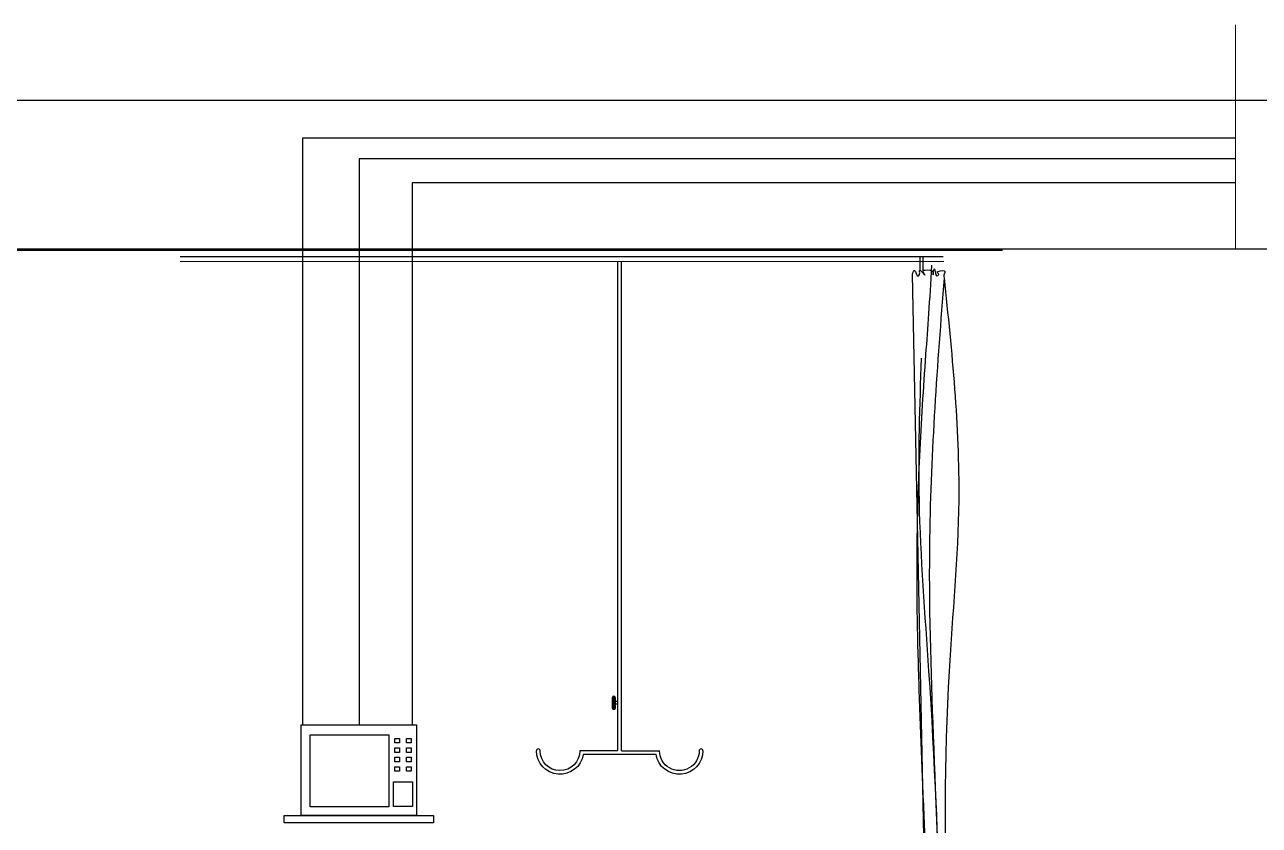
# Model space of a CAD drawing. Header units: inches. Extents: x -17070 to 527, y 504 to 2398.
# Drawn here: x -10374.815 to -10369.833, y 541.714 to 544.947 of the extents above; entities that cross this region are included whole.
import ezdxf

# ---------------------------------------------------------------- set-up
doc = ezdxf.new("R2010")
doc.units = ezdxf.units.IN
for name, color, linetype, lineweight in [('cur', 19, 'Continuous', 0), ('furniture', 42, 'Continuous', 9), ('Layer1', 2, 'Continuous', 30), ('wall', 7, 'Continuous', 30)]:
    doc.layers.add(name, color=color, linetype=linetype, lineweight=lineweight)

msp = doc.modelspace()

# ---------------------------------------------------------------- linework, layer by layer
at = {"color": 54}
for p, q in [((-10370.86967, 544.0349), (-10376.32448, 544.0349)), ((-10371.1086, 544.00918), (-10374.1875, 544.00918))]:
    msp.add_line(p, q, dxfattribs=at)
at = {"color": 250}
for points in [[(-10373.69937, 542.11914), (-10373.23408, 542.11914), (-10373.23408, 541.75321), (-10373.69937, 541.75321)], [(-10373.69937, 542.11914), (-10373.23408, 542.11914), (-10373.23408, 541.75321), (-10373.69937, 541.75321)], [(-10373.69937, 542.11914), (-10373.23408, 542.11914), (-10373.23408, 541.75321), (-10373.69937, 541.75321)], [(-10373.69937, 542.11914), (-10373.23408, 542.11914), (-10373.23408, 541.75321), (-10373.69937, 541.75321)], [(-10373.69937, 542.11914), (-10373.23408, 542.11914), (-10373.23408, 541.75321), (-10373.69937, 541.75321)], [(-10373.76805, 541.75321), (-10373.16632, 541.75321), (-10373.16632, 541.72421), (-10373.76805, 541.72421)], [(-10373.76805, 541.75321), (-10373.16632, 541.75321), (-10373.16632, 541.72421), (-10373.76805, 541.72421)], [(-10373.76805, 541.75321), (-10373.16632, 541.75321), (-10373.16632, 541.72421), (-10373.76805, 541.72421)], [(-10373.76805, 541.75321), (-10373.16632, 541.75321), (-10373.16632, 541.72421), (-10373.76805, 541.72421)], [(-10373.76805, 541.75321), (-10373.16632, 541.75321), (-10373.16632, 541.72421), (-10373.76805, 541.72421)]]:
    msp.add_lwpolyline(points, close=True, dxfattribs=at)
at = {"layer": 'cur', "lineweight": -2, "ltscale": 0.5}
for p, q in [((-10371.20213, 543.95481), (-10371.20213, 544.00918)), ((-10371.18969, 543.951), (-10371.18969, 544.00918)), ((-10374.18749, 543.99015), (-10371.10581, 543.99225)), ((-10371.15654, 540.19028), (-10371.23302, 543.9382))]:
    msp.add_line(p, q, dxfattribs=at)
for points in [[(-10371.23302, 543.9382), (-10371.22424, 543.95435), (-10371.21041, 543.93091), (-10371.20413, 543.94096), (-10371.20371, 543.95435), (-10371.18513, 543.93831), (-10371.18184, 543.9346), (-10371.18946, 543.95291), (-10371.18122, 543.956), (-10371.14991, 543.94551), (-10371.14991, 543.93646), (-10371.14518, 543.96073), (-10371.13982, 543.94304), (-10371.13529, 543.93316), (-10371.12684, 543.93769), (-10371.13241, 543.94839), (-10371.12952, 543.95024), (-10371.10151, 543.94901), (-10371.10625, 543.93522), (-10371.10539, 543.92473)], [(-10371.10539, 543.92473), (-10371.04642, 543.02578), (-10371.08526, 542.33702), (-10371.03054, 540.19028)], [(-10371.19805, 543.60015), (-10371.20648, 543.02578), (-10371.16759, 542.33702), (-10371.103, 540.19028)]]:
    msp.add_spline(points, degree=3, dxfattribs=at)
for points, knots in [([(-10371.15566, 543.97618), (-10371.16396, 543.82969), (-10371.17221, 543.72265), (-10371.18466, 543.54732), (-10371.18925, 543.47909), (-10371.20177, 543.27424), (-10371.20848, 543.13749), (-10371.21356, 542.95649), (-10371.2145, 542.91244), (-10371.21571, 542.8243), (-10371.21598, 542.78024), (-10371.21593, 542.6481), (-10371.21477, 542.56006), (-10371.21067, 542.374), (-10371.20756, 542.27601), (-10371.20067, 542.08574), (-10371.19695, 541.99344), (-10371.18949, 541.80901), (-10371.18575, 541.71687), (-10371.18001, 541.56174), (-10371.17783, 541.4987), (-10371.17436, 541.38458), (-10371.17298, 541.33347), (-10371.17093, 541.24237), (-10371.17018, 541.20237), (-10371.16899, 541.12234), (-10371.16854, 541.08231), (-10371.16758, 540.96433), (-10371.16742, 540.88635), (-10371.1322, 540.19028)], [12.8804979, 12.8804979, 12.8804979, 12.8804979, 138.8406446, 138.8406446, 219.0091044, 219.0091044, 379.3460239, 379.3460239, 430.8856938, 430.8856938, 482.4253637, 482.4253637, 585.5047036, 585.5047036, 700.4158988, 700.4158988, 808.8802573, 808.8802573, 917.3446158, 917.3446158, 991.6304513, 991.6304513, 1051.9053885, 1051.9053885, 1099.1112693, 1099.1112693, 1146.3171501, 1146.3171501, 1238.2023094, 1238.2023094, 1238.2023094, 1238.2023094]), ([(-10371.10539, 543.92473), (-10371.13256, 543.57494), (-10371.17896, 542.9596), (-10371.1502, 542.05673), (-10371.11911, 541.36836), (-10371.11556, 540.94543), (-10371.11538, 540.78261)], [19.0571695, 19.0571695, 19.0571695, 19.0571695, 509.8108073, 882.3391286, 1282.6319268, 1474.5973446, 1474.5973446, 1474.5973446, 1474.5973446])]:
    msp.add_open_spline(points, degree=3, knots=knots, dxfattribs=at)
at = {"layer": 'furniture', "linetype": 'ByBlock'}
msp.add_line((-10369.92903, 544.9466), (-10369.92903, 544.04194), dxfattribs=at)
at = {"layer": 'Layer1', "color": 137}
for p, q in [((-10372.42198, 542.01493), (-10372.42206, 543.99135)), ((-10372.42198, 542.01493), (-10372.42206, 543.99135)), ((-10372.42198, 542.01493), (-10372.42206, 543.99135)), ((-10372.42198, 542.01493), (-10372.42206, 543.99135)), ((-10372.42198, 542.01493), (-10372.42206, 543.99135)), ((-10372.40698, 542.01493), (-10372.40706, 543.99135)), ((-10372.40698, 542.01493), (-10372.40706, 543.99135)), ((-10372.40698, 542.01493), (-10372.40706, 543.99135)), ((-10372.40698, 542.01493), (-10372.40706, 543.99135)), ((-10372.40698, 542.01493), (-10372.40706, 543.99135)), ((-10372.44341, 542.18742), (-10372.44341, 542.23027)), ((-10372.44341, 542.18742), (-10372.44341, 542.23027)), ((-10372.44341, 542.18742), (-10372.44341, 542.23027)), ((-10372.44341, 542.18742), (-10372.44341, 542.23027)), ((-10372.44341, 542.18742), (-10372.44341, 542.23027)), ((-10372.44341, 542.18742), (-10372.44341, 542.23027)), ((-10372.44341, 542.18742), (-10372.44341, 542.23027)), ((-10372.44341, 542.18742), (-10372.44341, 542.23027)), ((-10372.44341, 542.18742), (-10372.44341, 542.23027)), ((-10372.44341, 542.18742), (-10372.44341, 542.23027)), ((-10372.44127, 542.18742), (-10372.44127, 542.23027)), ((-10372.43484, 542.23027), (-10372.44127, 542.23027)), ((-10372.44127, 542.18742), (-10372.44127, 542.23027)), ((-10372.43484, 542.23027), (-10372.44127, 542.23027)), ((-10372.44127, 542.18742), (-10372.44127, 542.23027)), ((-10372.43484, 542.23027), (-10372.44127, 542.23027)), ((-10372.44127, 542.18742), (-10372.44127, 542.23027)), ((-10372.43484, 542.23027), (-10372.44127, 542.23027)), ((-10372.44127, 542.18742), (-10372.44127, 542.23027)), ((-10372.43484, 542.23027), (-10372.44127, 542.23027)), ((-10372.43484, 542.22813), (-10372.44127, 542.22813)), ((-10372.43484, 542.22813), (-10372.44127, 542.22813)), ((-10372.43484, 542.22813), (-10372.44127, 542.22813)), ((-10372.43484, 542.22813), (-10372.44127, 542.22813)), ((-10372.43484, 542.22813), (-10372.44127, 542.22813)), ((-10372.43484, 542.22599), (-10372.44127, 542.22599)), ((-10372.43484, 542.22599), (-10372.44127, 542.22599)), ((-10372.43484, 542.22599), (-10372.44127, 542.22599)), ((-10372.43484, 542.22599), (-10372.44127, 542.22599)), ((-10372.43484, 542.22599), (-10372.44127, 542.22599)), ((-10372.43484, 542.22385), (-10372.44127, 542.22385)), ((-10372.43484, 542.22385), (-10372.44127, 542.22385)), ((-10372.43484, 542.22385), (-10372.44127, 542.22385)), ((-10372.43484, 542.22385), (-10372.44127, 542.22385)), ((-10372.43484, 542.22385), (-10372.44127, 542.22385)), ((-10372.43484, 542.2217), (-10372.44127, 542.2217)), ((-10372.43484, 542.2217), (-10372.44127, 542.2217)), ((-10372.43484, 542.2217), (-10372.44127, 542.2217)), ((-10372.43484, 542.2217), (-10372.44127, 542.2217)), ((-10372.43484, 542.2217), (-10372.44127, 542.2217)), ((-10372.43484, 542.21956), (-10372.44127, 542.21956)), ((-10372.43484, 542.21956), (-10372.44127, 542.21956)), ((-10372.43484, 542.21956), (-10372.44127, 542.21956)), ((-10372.43484, 542.21956), (-10372.44127, 542.21956)), ((-10372.43484, 542.21956), (-10372.44127, 542.21956)), ((-10372.43484, 542.21742), (-10372.44127, 542.21742)), ((-10372.43484, 542.21742), (-10372.44127, 542.21742)), ((-10372.43484, 542.21742), (-10372.44127, 542.21742)), ((-10372.43484, 542.21742), (-10372.44127, 542.21742)), ((-10372.43484, 542.21742), (-10372.44127, 542.21742)), ((-10372.43484, 542.21528), (-10372.44127, 542.21528)), ((-10372.43484, 542.21528), (-10372.44127, 542.21528)), ((-10372.43484, 542.21528), (-10372.44127, 542.21528)), ((-10372.43484, 542.21528), (-10372.44127, 542.21528)), ((-10372.43484, 542.21528), (-10372.44127, 542.21528)), ((-10372.43484, 542.21313), (-10372.44127, 542.21313)), ((-10372.43484, 542.21313), (-10372.44127, 542.21313)), ((-10372.43484, 542.21313), (-10372.44127, 542.21313)), ((-10372.43484, 542.21313), (-10372.44127, 542.21313)), ((-10372.43484, 542.21313), (-10372.44127, 542.21313)), ((-10372.43484, 542.21099), (-10372.44127, 542.21099)), ((-10372.43484, 542.21099), (-10372.44127, 542.21099)), ((-10372.43484, 542.21099), (-10372.44127, 542.21099)), ((-10372.43484, 542.21099), (-10372.44127, 542.21099)), ((-10372.43484, 542.21099), (-10372.44127, 542.21099)), ((-10372.43566, 542.23242), (-10372.44045, 542.23242)), ((-10372.43566, 542.23242), (-10372.44045, 542.23242)), ((-10372.43566, 542.23242), (-10372.44045, 542.23242)), ((-10372.43566, 542.23242), (-10372.44045, 542.23242)), ((-10372.43566, 542.23242), (-10372.44045, 542.23242)), ((-10372.43484, 542.18742), (-10372.43484, 542.23027)), ((-10372.43484, 542.18742), (-10372.43484, 542.23027)), ((-10372.43484, 542.18742), (-10372.43484, 542.23027)), ((-10372.43484, 542.18742), (-10372.43484, 542.23027)), ((-10372.43484, 542.18742), (-10372.43484, 542.23027)), ((-10372.4327, 542.20885), (-10372.4327, 542.23027)), ((-10372.4327, 542.23027), (-10372.4327, 542.18742)), ((-10372.4327, 542.18742), (-10372.4327, 542.23027)), ((-10372.4327, 542.20885), (-10372.4327, 542.23027)), ((-10372.4327, 542.23027), (-10372.4327, 542.18742)), ((-10372.4327, 542.18742), (-10372.4327, 542.23027)), ((-10372.4327, 542.20885), (-10372.4327, 542.23027)), ((-10372.4327, 542.23027), (-10372.4327, 542.18742)), ((-10372.4327, 542.18742), (-10372.4327, 542.23027)), ((-10372.4327, 542.20885), (-10372.4327, 542.23027)), ((-10372.4327, 542.23027), (-10372.4327, 542.18742)), ((-10372.4327, 542.18742), (-10372.4327, 542.23027)), ((-10372.4327, 542.20885), (-10372.4327, 542.23027)), ((-10372.4327, 542.23027), (-10372.4327, 542.18742)), ((-10372.4327, 542.18742), (-10372.4327, 542.23027)), ((-10372.42199, 542.2142), (-10372.4327, 542.2142)), ((-10372.4327, 542.20349), (-10372.4327, 542.2142)), ((-10372.42199, 542.2142), (-10372.4327, 542.2142)), ((-10372.4327, 542.20349), (-10372.4327, 542.2142)), ((-10372.42199, 542.2142), (-10372.4327, 542.2142)), ((-10372.4327, 542.20349), (-10372.4327, 542.2142)), ((-10372.42199, 542.2142), (-10372.4327, 542.2142)), ((-10372.4327, 542.20349), (-10372.4327, 542.2142)), ((-10372.42199, 542.2142), (-10372.4327, 542.2142)), ((-10372.4327, 542.20349), (-10372.4327, 542.2142)), ((-10372.43484, 542.20885), (-10372.44127, 542.20885)), ((-10372.43484, 542.20885), (-10372.44127, 542.20885)), ((-10372.43484, 542.20885), (-10372.44127, 542.20885)), ((-10372.43484, 542.20885), (-10372.44127, 542.20885)), ((-10372.43484, 542.20885), (-10372.44127, 542.20885)), ((-10372.43484, 542.20885), (-10372.44127, 542.20885)), ((-10372.43484, 542.20885), (-10372.44127, 542.20885)), ((-10372.43484, 542.20885), (-10372.44127, 542.20885)), ((-10372.43484, 542.20885), (-10372.44127, 542.20885)), ((-10372.43484, 542.20885), (-10372.44127, 542.20885)), ((-10372.43484, 542.2067), (-10372.44127, 542.2067)), ((-10372.43484, 542.2067), (-10372.44127, 542.2067)), ((-10372.43484, 542.2067), (-10372.44127, 542.2067)), ((-10372.43484, 542.2067), (-10372.44127, 542.2067)), ((-10372.43484, 542.2067), (-10372.44127, 542.2067)), ((-10372.43484, 542.20456), (-10372.44127, 542.20456)), ((-10372.43484, 542.20456), (-10372.44127, 542.20456)), ((-10372.43484, 542.20456), (-10372.44127, 542.20456)), ((-10372.43484, 542.20456), (-10372.44127, 542.20456)), ((-10372.43484, 542.20456), (-10372.44127, 542.20456)), ((-10372.43484, 542.20242), (-10372.44127, 542.20242)), ((-10372.43484, 542.20242), (-10372.44127, 542.20242)), ((-10372.43484, 542.20242), (-10372.44127, 542.20242)), ((-10372.43484, 542.20242), (-10372.44127, 542.20242)), ((-10372.43484, 542.20242), (-10372.44127, 542.20242)), ((-10372.43484, 542.20028), (-10372.44127, 542.20028)), ((-10372.43484, 542.20028), (-10372.44127, 542.20028)), ((-10372.43484, 542.20028), (-10372.44127, 542.20028)), ((-10372.43484, 542.20028), (-10372.44127, 542.20028)), ((-10372.43484, 542.20028), (-10372.44127, 542.20028)), ((-10372.43484, 542.19813), (-10372.44127, 542.19813)), ((-10372.43484, 542.19813), (-10372.44127, 542.19813)), ((-10372.43484, 542.19813), (-10372.44127, 542.19813)), ((-10372.43484, 542.19813), (-10372.44127, 542.19813)), ((-10372.43484, 542.19813), (-10372.44127, 542.19813)), ((-10372.43484, 542.19599), (-10372.44127, 542.19599)), ((-10372.43484, 542.19599), (-10372.44127, 542.19599)), ((-10372.43484, 542.19599), (-10372.44127, 542.19599)), ((-10372.43484, 542.19599), (-10372.44127, 542.19599)), ((-10372.43484, 542.19599), (-10372.44127, 542.19599)), ((-10372.43484, 542.19385), (-10372.44127, 542.19385)), ((-10372.43484, 542.19385), (-10372.44127, 542.19385)), ((-10372.43484, 542.19385), (-10372.44127, 542.19385)), ((-10372.43484, 542.19385), (-10372.44127, 542.19385)), ((-10372.43484, 542.19385), (-10372.44127, 542.19385)), ((-10372.43484, 542.19171), (-10372.44127, 542.19171)), ((-10372.43484, 542.19171), (-10372.44127, 542.19171)), ((-10372.43484, 542.19171), (-10372.44127, 542.19171)), ((-10372.43484, 542.19171), (-10372.44127, 542.19171)), ((-10372.43484, 542.19171), (-10372.44127, 542.19171)), ((-10372.43484, 542.18956), (-10372.44127, 542.18956)), ((-10372.43484, 542.18956), (-10372.44127, 542.18956)), ((-10372.43484, 542.18956), (-10372.44127, 542.18956)), ((-10372.43484, 542.18956), (-10372.44127, 542.18956)), ((-10372.43484, 542.18956), (-10372.44127, 542.18956)), ((-10372.43484, 542.18742), (-10372.44127, 542.18742)), ((-10372.43484, 542.18742), (-10372.44127, 542.18742)), ((-10372.43484, 542.18742), (-10372.44127, 542.18742)), ((-10372.43484, 542.18742), (-10372.44127, 542.18742)), ((-10372.43484, 542.18742), (-10372.44127, 542.18742)), ((-10372.43566, 542.18528), (-10372.44045, 542.18528)), ((-10372.43566, 542.18528), (-10372.44045, 542.18528)), ((-10372.43566, 542.18528), (-10372.44045, 542.18528)), ((-10372.43566, 542.18528), (-10372.44045, 542.18528)), ((-10372.43566, 542.18528), (-10372.44045, 542.18528)), ((-10372.42199, 542.20349), (-10372.4327, 542.20349)), ((-10372.42199, 542.20349), (-10372.4327, 542.20349)), ((-10372.42199, 542.20349), (-10372.4327, 542.20349)), ((-10372.42199, 542.20349), (-10372.4327, 542.20349)), ((-10372.42199, 542.20349), (-10372.4327, 542.20349)), ((-10372.52161, 542.01493), (-10372.57518, 542.01493)), ((-10372.52161, 542.01493), (-10372.57518, 542.01493)), ((-10372.52161, 542.01493), (-10372.57518, 542.01493)), ((-10372.52161, 542.01493), (-10372.57518, 542.01493)), ((-10372.52161, 542.01493), (-10372.57518, 542.01493)), ((-10372.42198, 542.01493), (-10372.52161, 542.01493)), ((-10372.42198, 542.01493), (-10372.52161, 542.01493)), ((-10372.42198, 542.01493), (-10372.52161, 542.01493)), ((-10372.42198, 542.01493), (-10372.52161, 542.01493)), ((-10372.42198, 542.01493), (-10372.52161, 542.01493)), ((-10372.40698, 542.01493), (-10372.30734, 542.01494)), ((-10372.40698, 542.01493), (-10372.30734, 542.01494)), ((-10372.40698, 542.01493), (-10372.30734, 542.01494)), ((-10372.40698, 542.01493), (-10372.30734, 542.01494)), ((-10372.40698, 542.01493), (-10372.30734, 542.01494)), ((-10372.30734, 542.01494), (-10372.25377, 542.01494)), ((-10372.30734, 542.01494), (-10372.25377, 542.01494)), ((-10372.30734, 542.01494), (-10372.25377, 542.01494)), ((-10372.30734, 542.01494), (-10372.25377, 542.01494)), ((-10372.30734, 542.01494), (-10372.25377, 542.01494)), ((-10372.26758, 541.99994), (-10372.56137, 541.99993)), ((-10372.26758, 541.99994), (-10372.56137, 541.99993)), ((-10372.26758, 541.99994), (-10372.56137, 541.99993)), ((-10372.26758, 541.99994), (-10372.56137, 541.99993)), ((-10372.26758, 541.99994), (-10372.56137, 541.99993))]:
    msp.add_line(p, q, dxfattribs=at)
for points in [[(-10373.66366, 542.08001), (-10373.34569, 542.08001), (-10373.34569, 541.78804), (-10373.66366, 541.78804)], [(-10373.66366, 542.08001), (-10373.34569, 542.08001), (-10373.34569, 541.78804), (-10373.66366, 541.78804)], [(-10373.66366, 542.08001), (-10373.34569, 542.08001), (-10373.34569, 541.78804), (-10373.66366, 541.78804)], [(-10373.66366, 542.08001), (-10373.34569, 542.08001), (-10373.34569, 541.78804), (-10373.66366, 541.78804)], [(-10373.66366, 542.08001), (-10373.34569, 542.08001), (-10373.34569, 541.78804), (-10373.66366, 541.78804)], [(-10373.32142, 542.06475), (-10373.30247, 542.06475), (-10373.30247, 542.04648), (-10373.32142, 542.04648)], [(-10373.32142, 542.06475), (-10373.30247, 542.06475), (-10373.30247, 542.04648), (-10373.32142, 542.04648)], [(-10373.32142, 542.06475), (-10373.30247, 542.06475), (-10373.30247, 542.04648), (-10373.32142, 542.04648)], [(-10373.32142, 542.06475), (-10373.30247, 542.06475), (-10373.30247, 542.04648), (-10373.32142, 542.04648)], [(-10373.32142, 542.06475), (-10373.30247, 542.06475), (-10373.30247, 542.04648), (-10373.32142, 542.04648)], [(-10373.27462, 542.06475), (-10373.25567, 542.06475), (-10373.25567, 542.04648), (-10373.27462, 542.04648)], [(-10373.27462, 542.06475), (-10373.25567, 542.06475), (-10373.25567, 542.04648), (-10373.27462, 542.04648)], [(-10373.27462, 542.06475), (-10373.25567, 542.06475), (-10373.25567, 542.04648), (-10373.27462, 542.04648)], [(-10373.27462, 542.06475), (-10373.25567, 542.06475), (-10373.25567, 542.04648), (-10373.27462, 542.04648)], [(-10373.27462, 542.06475), (-10373.25567, 542.06475), (-10373.25567, 542.04648), (-10373.27462, 542.04648)], [(-10373.32142, 542.02635), (-10373.30247, 542.02635), (-10373.30247, 542.00807), (-10373.32142, 542.00807)], [(-10373.32142, 542.02635), (-10373.30247, 542.02635), (-10373.30247, 542.00807), (-10373.32142, 542.00807)], [(-10373.32142, 542.02635), (-10373.30247, 542.02635), (-10373.30247, 542.00807), (-10373.32142, 542.00807)], [(-10373.32142, 542.02635), (-10373.30247, 542.02635), (-10373.30247, 542.00807), (-10373.32142, 542.00807)], [(-10373.32142, 542.02635), (-10373.30247, 542.02635), (-10373.30247, 542.00807), (-10373.32142, 542.00807)], [(-10373.27462, 542.02635), (-10373.25567, 542.02635), (-10373.25567, 542.00808), (-10373.27461, 542.00808)], [(-10373.27462, 542.02635), (-10373.25567, 542.02635), (-10373.25567, 542.00808), (-10373.27461, 542.00808)], [(-10373.27462, 542.02635), (-10373.25567, 542.02635), (-10373.25567, 542.00808), (-10373.27461, 542.00808)], [(-10373.27462, 542.02635), (-10373.25567, 542.02635), (-10373.25567, 542.00808), (-10373.27461, 542.00808)], [(-10373.27462, 542.02635), (-10373.25567, 542.02635), (-10373.25567, 542.00808), (-10373.27461, 542.00808)], [(-10373.32142, 541.98873), (-10373.30247, 541.98873), (-10373.30247, 541.97046), (-10373.32142, 541.97046)], [(-10373.32142, 541.98873), (-10373.30247, 541.98873), (-10373.30247, 541.97046), (-10373.32142, 541.97046)], [(-10373.32142, 541.98873), (-10373.30247, 541.98873), (-10373.30247, 541.97046), (-10373.32142, 541.97046)], [(-10373.32142, 541.98873), (-10373.30247, 541.98873), (-10373.30247, 541.97046), (-10373.32142, 541.97046)], [(-10373.32142, 541.98873), (-10373.30247, 541.98873), (-10373.30247, 541.97046), (-10373.32142, 541.97046)], [(-10373.27461, 541.98873), (-10373.25567, 541.98873), (-10373.25567, 541.97046), (-10373.27461, 541.97046)], [(-10373.27461, 541.98873), (-10373.25567, 541.98873), (-10373.25567, 541.97046), (-10373.27461, 541.97046)], [(-10373.27461, 541.98873), (-10373.25567, 541.98873), (-10373.25567, 541.97046), (-10373.27461, 541.97046)], [(-10373.27461, 541.98873), (-10373.25567, 541.98873), (-10373.25567, 541.97046), (-10373.27461, 541.97046)], [(-10373.27461, 541.98873), (-10373.25567, 541.98873), (-10373.25567, 541.97046), (-10373.27461, 541.97046)], [(-10373.32141, 541.95033), (-10373.30247, 541.95033), (-10373.30247, 541.93205), (-10373.32141, 541.93205)], [(-10373.32141, 541.95033), (-10373.30247, 541.95033), (-10373.30247, 541.93205), (-10373.32141, 541.93205)], [(-10373.32141, 541.95033), (-10373.30247, 541.95033), (-10373.30247, 541.93205), (-10373.32141, 541.93205)], [(-10373.32141, 541.95033), (-10373.30247, 541.95033), (-10373.30247, 541.93205), (-10373.32141, 541.93205)], [(-10373.32141, 541.95033), (-10373.30247, 541.95033), (-10373.30247, 541.93205), (-10373.32141, 541.93205)], [(-10373.27461, 541.95033), (-10373.25567, 541.95033), (-10373.25567, 541.93206), (-10373.27461, 541.93205)], [(-10373.27461, 541.95033), (-10373.25567, 541.95033), (-10373.25567, 541.93206), (-10373.27461, 541.93205)], [(-10373.27461, 541.95033), (-10373.25567, 541.95033), (-10373.25567, 541.93206), (-10373.27461, 541.93205)], [(-10373.27461, 541.95033), (-10373.25567, 541.95033), (-10373.25567, 541.93206), (-10373.27461, 541.93205)], [(-10373.27461, 541.95033), (-10373.25567, 541.95033), (-10373.25567, 541.93206), (-10373.27461, 541.93205)], [(-10373.3266, 541.88958), (-10373.2501, 541.88958), (-10373.2501, 541.78984), (-10373.3266, 541.78984)], [(-10373.3266, 541.88958), (-10373.2501, 541.88958), (-10373.2501, 541.78984), (-10373.3266, 541.78984)], [(-10373.3266, 541.88958), (-10373.2501, 541.88958), (-10373.2501, 541.78984), (-10373.3266, 541.78984)], [(-10373.3266, 541.88958), (-10373.2501, 541.88958), (-10373.2501, 541.78984), (-10373.3266, 541.78984)], [(-10373.3266, 541.88958), (-10373.2501, 541.88958), (-10373.2501, 541.78984), (-10373.3266, 541.78984)]]:
    msp.add_lwpolyline(points, close=True, dxfattribs=at)
for points in [[(-10372.56137, 541.99993, -0.9237815), (-10372.75037, 542.01492)], [(-10372.56137, 541.99993, -0.9237815), (-10372.75037, 542.01492)], [(-10372.56137, 541.99993, -0.9237815), (-10372.75037, 542.01492)], [(-10372.56137, 541.99993, -0.9237815), (-10372.75037, 542.01492)], [(-10372.56137, 541.99993, -0.9237815), (-10372.75037, 542.01492)], [(-10372.57518, 542.01493, -1), (-10372.73537, 542.01492, 1)], [(-10372.57518, 542.01493, -1), (-10372.73537, 542.01492, 1)], [(-10372.57518, 542.01493, -1), (-10372.73537, 542.01492, 1)], [(-10372.57518, 542.01493, -1), (-10372.73537, 542.01492, 1)], [(-10372.57518, 542.01493, -1), (-10372.73537, 542.01492, 1)], [(-10372.07859, 542.01495, -0.9237815), (-10372.26758, 541.99994, -0.9237815)], [(-10372.07859, 542.01495, -0.9237815), (-10372.26758, 541.99994, -0.9237815)], [(-10372.07859, 542.01495, -0.9237815), (-10372.26758, 541.99994, -0.9237815)], [(-10372.07859, 542.01495, -0.9237815), (-10372.26758, 541.99994, -0.9237815)], [(-10372.07859, 542.01495, -0.9237815), (-10372.26758, 541.99994, -0.9237815)], [(-10372.09359, 542.01495, -1), (-10372.25377, 542.01494, 1)], [(-10372.09359, 542.01495, -1), (-10372.25377, 542.01494, 1)], [(-10372.09359, 542.01495, -1), (-10372.25377, 542.01494, 1)], [(-10372.09359, 542.01495, -1), (-10372.25377, 542.01494, 1)], [(-10372.09359, 542.01495, -1), (-10372.25377, 542.01494, 1)]]:
    msp.add_lwpolyline(points, format="xyb", dxfattribs=at)
for centre, radius, start, end in [((-10372.43806, 542.23027), 0.00536, 0.00239, 180.00239), ((-10372.43806, 542.23027), 0.00536, 0.00239, 180.00239), ((-10372.43806, 542.23027), 0.00536, 0.00239, 180.00239), ((-10372.43806, 542.23027), 0.00536, 0.00239, 180.00239), ((-10372.43806, 542.23027), 0.00536, 0.00239, 180.00239), ((-10372.43806, 542.23027), 0.00321, 0.00239, 180.00239), ((-10372.43806, 542.23027), 0.00321, 0.00239, 180.00239), ((-10372.43806, 542.23027), 0.00321, 0.00239, 180.00239), ((-10372.43806, 542.23027), 0.00321, 0.00239, 180.00239), ((-10372.43806, 542.23027), 0.00321, 0.00239, 180.00239), ((-10372.43806, 542.18742), 0.00536, 180.00239, 0.00239), ((-10372.43806, 542.18742), 0.00536, 180.00239, 0.00239), ((-10372.43806, 542.18742), 0.00536, 180.00239, 0.00239), ((-10372.43806, 542.18742), 0.00536, 180.00239, 0.00239), ((-10372.43806, 542.18742), 0.00536, 180.00239, 0.00239), ((-10372.43806, 542.18742), 0.00321, 180.00239, 0.00239), ((-10372.43806, 542.18742), 0.00321, 180.00239, 0.00239), ((-10372.43806, 542.18742), 0.00321, 180.00239, 0.00239), ((-10372.43806, 542.18742), 0.00321, 180.00239, 0.00239), ((-10372.43806, 542.18742), 0.00321, 180.00239, 0.00239), ((-10372.74287, 542.01492), 0.0075, 0.00239, 180.00239), ((-10372.74287, 542.01492), 0.0075, 0.00239, 180.00239), ((-10372.74287, 542.01492), 0.0075, 0.00239, 180.00239), ((-10372.74287, 542.01492), 0.0075, 0.00239, 180.00239), ((-10372.74287, 542.01492), 0.0075, 0.00239, 180.00239), ((-10372.08609, 542.01495), 0.0075, 0.00239, 180.00239), ((-10372.08609, 542.01495), 0.0075, 0.00239, 180.00239), ((-10372.08609, 542.01495), 0.0075, 0.00239, 180.00239), ((-10372.08609, 542.01495), 0.0075, 0.00239, 180.00239), ((-10372.08609, 542.01495), 0.0075, 0.00239, 180.00239)]:
    msp.add_arc(centre, radius, start, end, dxfattribs=at)
at = {"layer": 'wall', "linetype": 'ByBlock'}
for p, q in [((-10394.91665, 544.64206), (-10345.64192, 544.64206)), ((-10394.91337, 544.04194), (-10354.13336, 544.04194))]:
    msp.add_line(p, q, dxfattribs=at)
at = {"layer": 'wall', "color": 41}
for p, q in [((-10373.69453, 544.4886), (-10373.69453, 542.11914)), ((-10369.92903, 544.4886), (-10373.69453, 544.4886))]:
    msp.add_line(p, q, dxfattribs=at)
at = {"layer": 'wall', "color": 151}
for p, q in [((-10373.4661, 544.40467), (-10373.4661, 542.11914)), ((-10369.92903, 544.40467), (-10373.4661, 544.40467)), ((-10373.25142, 544.30808), (-10373.25142, 542.11914)), ((-10369.92903, 544.30808), (-10373.25142, 544.30808))]:
    msp.add_line(p, q, dxfattribs=at)

doc.saveas('drawing.dxf')
